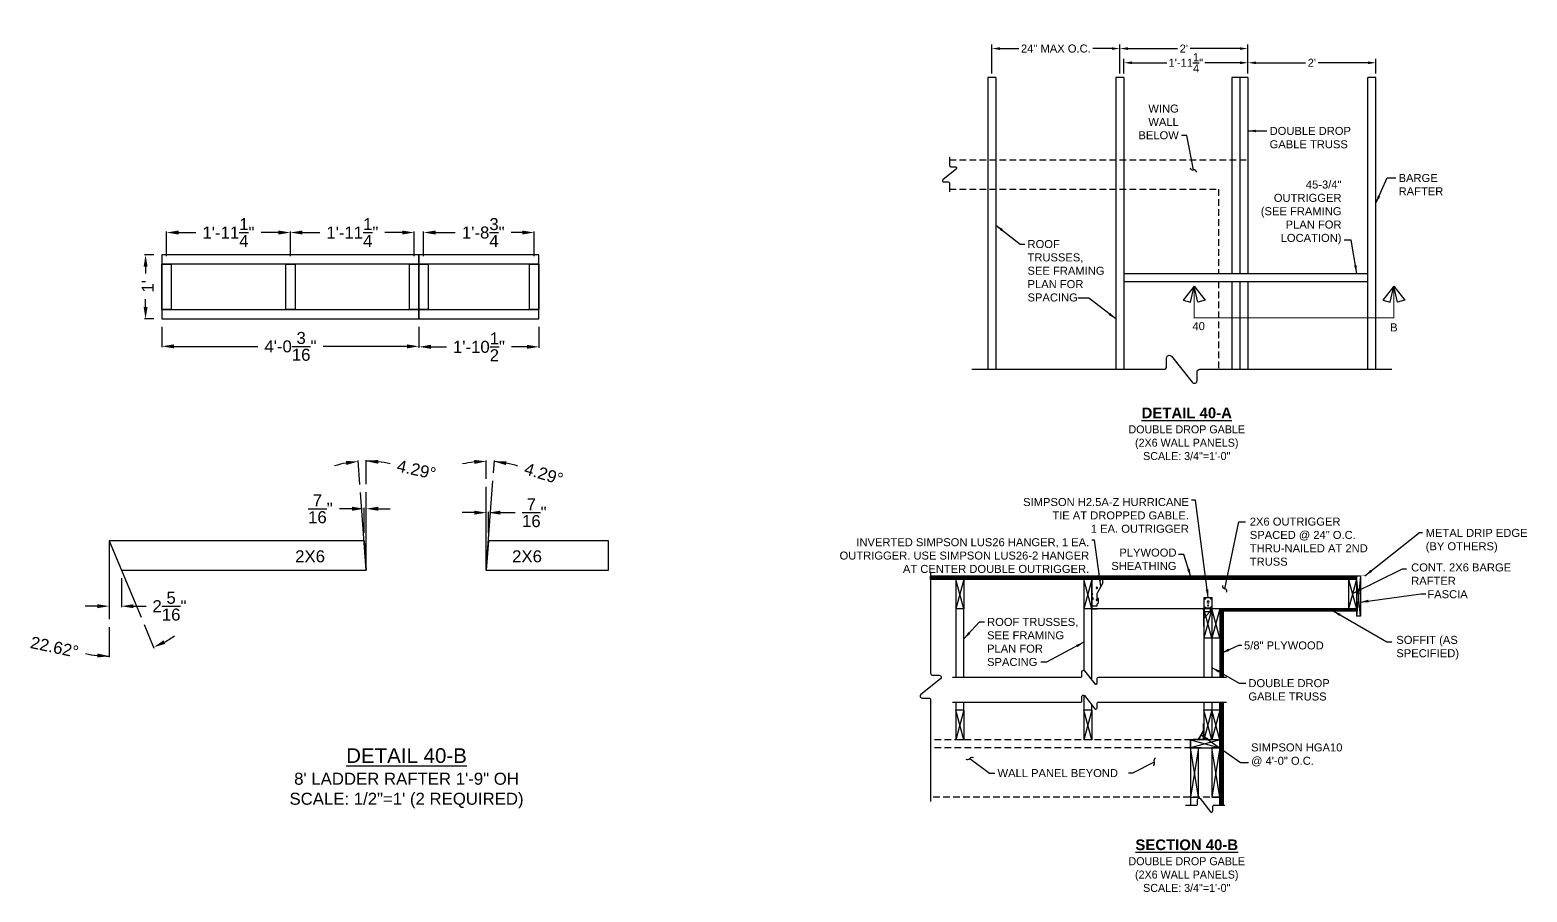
# Model space of a CAD drawing. Header units: inches. Extents: x -1316 to 22433, y -200 to 8737.
# Drawn here: x -509.5 to -228.8, y 1000.7 to 1162.2 of the extents above; entities that cross this region are included whole.
import ezdxf

# ---------------------------------------------------------------- set-up
doc = ezdxf.new("R2010")
doc.units = ezdxf.units.IN
doc.header["$LTSCALE"] = 10
doc.header["$MEASUREMENT"] = 0
doc.header["$PDMODE"] = 34
doc.header["$PDSIZE"] = 18
doc.linetypes.add('HIDDEN', pattern=[0.375, 0.25, -0.125])
doc.layers.get('0').update_dxf_attribs({"linetype": 'CONTINUOUS'})
doc.layers.get('DefPoints').update_dxf_attribs({"linetype": 'CONTINUOUS'})
doc.layers.add('A-DIMS', color=4, linetype='CONTINUOUS')
doc.layers.add('A-TXT', color=222, linetype='CONTINUOUS')
doc.layers.add('VIEWPORT', color=14, linetype='CONTINUOUS', plot=False)
doc.styles.add('style1', font='arial.ttf')
doc.styles.add('style2', font='arialbd.ttf')
doc.dimstyles.new('1-2', dxfattribs={"dimtxt": 2.25, "dimasz": 2.25, "dimexe": 0.18, "dimexo": 1.5, "dimgap": 1.5, "dimtad": 0, "dimdec": 4, "dimrnd": 0.0625, "dimzin": 0, "dimdsep": 46, "dimlunit": 4, "dimtxsty": 'style1', "dimcen": 0.09, "dimazin": 0, "dimtfac": 1, "dimtdec": 4, "dimtofl": 0, "dimtmove": 0, "dimatfit": 0, "dimfxl": 1, "dimtolj": 1, "dimtzin": 0, "dimarcsym": 0})
doc.dimstyles.new('3-4', dxfattribs={"dimtxt": 1.5, "dimasz": 1.5, "dimexe": 0.75, "dimexo": 0.75, "dimgap": 0.5, "dimtad": 0, "dimdec": 4, "dimrnd": 0.0625, "dimzin": 0, "dimdsep": 46, "dimlunit": 4, "dimtxsty": 'style1', "dimcen": 0.09, "dimazin": 0, "dimtfac": 1, "dimtdec": 4, "dimtofl": 0, "dimtmove": 0, "dimatfit": 0, "dimfxl": 1, "dimtolj": 1, "dimtzin": 0, "dimarcsym": 0})
pattern_1 = [(0, (0, -5.65522), (0, 0.25), []), (45, (0, -5.6552), (-0.5, 0.5), [0.3535534, -0.7071077])]
pattern_2 = [(90, (0, -5.65522), (-0.25, 2e-17), []), (135, (0, -5.6552), (-0.5, -0.5), [0.3535534, -0.7071077])]

# ---------------------------------------------------------------- blocks, each defined once
blk = doc.blocks.new('*D253')
at = {"layer": 'A-DIMS', "color": 0, "lineweight": -2, "transparency": 16777216}
for p, q in [((-40.78, 104.85), (-40.78, 101.02)), ((7.41, 104.85), (7.41, 101.02)), ((-38.53, 101.2), (-22.8, 101.2)), ((5.16, 101.2), (-10.57, 101.2))]:
    blk.add_line(p, q, dxfattribs=at)
at = {"layer": 'A-DIMS', "color": 0, "transparency": 16777216}
for points in [[(-38.53, 101.57), (-38.53, 100.82), (-40.78, 101.2)], [(5.16, 101.57), (5.16, 100.82), (7.41, 101.2)]]:
    blk.add_solid(points, dxfattribs=at)
at = {"layer": 'DefPoints', "color": 0, "transparency": 16777216}
for p in [(-40.78, 106.35), (7.41, 106.35), (7.41, 101.2)]:
    blk.add_point(p, dxfattribs=at)
at = {"layer": 'A-DIMS', "color": 0, "transparency": 16777216, "insert": (-16.69, 101.2), "char_height": 2.25, "attachment_point": 5, "style": 'style1'}
blk.add_mtext('\\A1;4\'-0{\\H1.000000x;\\S3/16;}"', dxfattribs=at)
blk = doc.blocks.new('*D254')
at = {"layer": 'A-DIMS', "color": 0, "lineweight": -2, "transparency": 16777216}
for p, q in [((7.41, 104.85), (7.41, 100.93)), ((29.91, 104.85), (29.91, 100.93)), ((9.66, 101.11), (12.58, 101.11)), ((27.66, 101.11), (24.74, 101.11))]:
    blk.add_line(p, q, dxfattribs=at)
at = {"layer": 'A-DIMS', "color": 0, "transparency": 16777216}
for points in [[(9.66, 101.49), (9.66, 100.74), (7.41, 101.11)], [(27.66, 101.49), (27.66, 100.74), (29.91, 101.11)]]:
    blk.add_solid(points, dxfattribs=at)
at = {"layer": 'DefPoints', "color": 0, "transparency": 16777216}
for p in [(7.41, 106.35), (29.91, 106.35), (29.91, 101.11)]:
    blk.add_point(p, dxfattribs=at)
at = {"layer": 'A-DIMS', "color": 0, "transparency": 16777216, "insert": (18.66, 101.11), "char_height": 2.25, "attachment_point": 5, "style": 'style1'}
blk.add_mtext('\\A1;1\'-10{\\H1.000000x;\\S1/2;}"', dxfattribs=at)
blk = doc.blocks.new('*D255')
at = {"layer": 'A-DIMS', "color": 0, "lineweight": -2, "transparency": 16777216}
for p, q in [((-5.13, 70.77), (-7.5, 70.77)), ((-2.88, 66.28), (-2.88, 70.95)), ((-2.47, 60.78), (-2.47, 70.95)), ((-0.22, 70.77), (2.03, 70.77))]:
    blk.add_line(p, q, dxfattribs=at)
at = {"layer": 'A-DIMS', "color": 0, "transparency": 16777216}
for points in [[(-5.13, 71.15), (-5.13, 70.4), (-2.88, 70.77)], [(-0.22, 71.15), (-0.22, 70.4), (-2.47, 70.77)]]:
    blk.add_solid(points, dxfattribs=at)
at = {"layer": 'DefPoints', "color": 0, "transparency": 16777216}
for p in [(-2.88, 70.77), (-2.88, 64.78), (-2.47, 59.28)]:
    blk.add_point(p, dxfattribs=at)
at = {"layer": 'A-DIMS', "color": 0, "transparency": 16777216, "insert": (-11.07, 70.77), "char_height": 2.25, "attachment_point": 5, "style": 'style1'}
blk.add_mtext('\\A1;{\\H1.000000x;\\S7/16;}"', dxfattribs=at)
blk = doc.blocks.new('*D256')
at = {"layer": 'A-DIMS', "color": 0, "lineweight": -2, "transparency": 16777216}
for p, q in [((20.03, 60.78), (20.03, 70.22)), ((20.44, 66.28), (20.44, 70.22)), ((17.78, 70.04), (15.53, 70.04)), ((22.69, 70.04), (25.47, 70.04))]:
    blk.add_line(p, q, dxfattribs=at)
at = {"layer": 'A-DIMS', "color": 0, "transparency": 16777216}
for points in [[(17.78, 70.42), (17.78, 69.67), (20.03, 70.04)], [(22.69, 70.42), (22.69, 69.67), (20.44, 70.04)]]:
    blk.add_solid(points, dxfattribs=at)
at = {"layer": 'DefPoints', "color": 0, "transparency": 16777216}
for p in [(20.44, 70.04), (20.44, 64.78), (20.03, 59.28)]:
    blk.add_point(p, dxfattribs=at)
at = {"layer": 'A-DIMS', "color": 0, "transparency": 16777216, "insert": (29.04, 70.04), "char_height": 2.25, "attachment_point": 5, "style": 'style1'}
blk.add_mtext('\\A1;{\\H1.000000x;\\S7/16;}"', dxfattribs=at)
blk = doc.blocks.new('*D257')
at = {"layer": 'A-DIMS', "color": 0, "lineweight": -2, "transparency": 16777216}
for p, q in [((20.03, 76.35), (20.03, 79.84)), ((21.4, 77.51), (21.57, 79.79))]:
    blk.add_line(p, q, dxfattribs=at)
for start, end in [(96.3283, 102.6566), (73.0322, 85.7082), (73.0516, 79.3799)]:
    blk.add_arc((20.03, 59.28), 20.38, start, end, dxfattribs=at)
at = {"layer": 'A-DIMS', "color": 0, "transparency": 16777216}
for points in [[(17.76, 79.92), (17.8, 79.17), (20.03, 79.66)], [(23.74, 78.94), (23.83, 79.69), (21.55, 79.61)]]:
    blk.add_solid(points, dxfattribs=at)
at = {"layer": 'DefPoints', "color": 0, "transparency": 16777216}
for p in [(20.54, 79.66), (21.28, 76.02), (20.03, 74.85), (20.03, 59.28), (20.03, 59.28)]:
    blk.add_point(p, dxfattribs=at)
at = {"layer": 'A-DIMS', "color": 0, "transparency": 16777216, "insert": (30.82, 77.3), "char_height": 2.25, "attachment_point": 5, "rotation": 343.0322, "style": 'style1'}
blk.add_mtext('\\A1;4.29°', dxfattribs=at)
blk = doc.blocks.new('*D258')
at = {"layer": 'A-DIMS', "color": 0, "lineweight": -2, "transparency": 16777216}
for p, q in [((-3.67, 75.33), (-4.01, 79.82)), ((-2.47, 75.39), (-2.47, 79.87))]:
    blk.add_line(p, q, dxfattribs=at)
for start, end in [(100.6111, 106.9304), (77.3421, 90), (77.3615, 83.6807)]:
    blk.add_arc((-2.47, 59.28), 20.41, start, end, dxfattribs=at)
at = {"layer": 'A-DIMS', "color": 0, "transparency": 16777216}
for points in [[(-6.27, 79.72), (-6.18, 78.97), (-3.99, 79.64)], [(-0.24, 79.2), (-0.2, 79.94), (-2.47, 79.69)]]:
    blk.add_solid(points, dxfattribs=at)
at = {"layer": 'DefPoints', "color": 0, "transparency": 16777216}
for p in [(-3.49, 79.67), (-3.56, 73.83), (-2.47, 73.89), (-2.47, 59.28), (-2.47, 59.28)]:
    blk.add_point(p, dxfattribs=at)
at = {"layer": 'A-DIMS', "color": 0, "transparency": 16777216, "insert": (6.95, 78.09), "char_height": 2.25, "attachment_point": 5, "rotation": 347.3421, "style": 'style1'}
blk.add_mtext('\\A1;4.29°', dxfattribs=at)
blk = doc.blocks.new('*D259')
at = {"layer": 'A-DIMS', "color": 0, "lineweight": -2, "transparency": 16777216}
for p, q in [((-50.65, 63.28), (-50.65, 52.34)), ((-48.36, 57.78), (-48.36, 52.34)), ((-52.9, 52.52), (-55.15, 52.52)), ((-46.11, 52.52), (-43.76, 52.52))]:
    blk.add_line(p, q, dxfattribs=at)
at = {"layer": 'A-DIMS', "color": 0, "transparency": 16777216}
for points in [[(-52.9, 52.89), (-52.9, 52.14), (-50.65, 52.52)], [(-46.11, 52.89), (-46.11, 52.14), (-48.36, 52.52)]]:
    blk.add_solid(points, dxfattribs=at)
at = {"layer": 'DefPoints', "color": 0, "transparency": 16777216}
for p in [(-50.65, 64.78), (-48.36, 59.28), (-48.36, 52.52)]:
    blk.add_point(p, dxfattribs=at)
at = {"layer": 'A-DIMS', "color": 0, "transparency": 16777216, "insert": (-39.37, 52.52), "char_height": 2.25, "attachment_point": 5, "style": 'style1'}
blk.add_mtext('\\A1;2{\\H1.000000x;\\S5/16;}"', dxfattribs=at)
blk = doc.blocks.new('*D260')
at = {"layer": 'A-DIMS', "color": 0, "lineweight": -2, "transparency": 16777216}
for p, q in [((-50.65, 48.56), (-50.65, 42.98)), ((-44.12, 49.1), (-42.27, 44.66))]:
    blk.add_line(p, q, dxfattribs=at)
for start, end in [(298.5842, 304.5486), (258.055, 270), (258.0713, 264.0356)]:
    blk.add_arc((-50.65, 64.78), 21.62, start, end, dxfattribs=at)
at = {"layer": 'A-DIMS', "color": 0, "transparency": 16777216}
for points in [[(-40.15, 45.46), (-40.47, 46.13), (-42.34, 44.82)], [(-52.88, 43.65), (-52.92, 42.9), (-50.65, 43.16)]]:
    blk.add_solid(points, dxfattribs=at)
at = {"layer": 'DefPoints', "color": 0, "transparency": 16777216}
for p in [(-50.65, 64.78), (-50.65, 64.78), (-50.65, 50.06), (-44.7, 50.48), (-45.03, 43.9)]:
    blk.add_point(p, dxfattribs=at)
at = {"layer": 'A-DIMS', "color": 0, "transparency": 16777216, "insert": (-60.91, 44.85), "char_height": 2.25, "attachment_point": 5, "rotation": 348.055, "style": 'style1'}
blk.add_mtext('\\A1;22.62°', dxfattribs=at)
blk = doc.blocks.new('*D261')
at = {"layer": 'A-DIMS', "color": 0, "lineweight": -2, "transparency": 16777216}
for p, q in [((-39.91, 118.1), (-39.91, 122.71)), ((-37.66, 122.53), (-34.41, 122.53)), ((-18.94, 122.53), (-22.18, 122.53)), ((-16.69, 118.1), (-16.69, 122.71))]:
    blk.add_line(p, q, dxfattribs=at)
at = {"layer": 'A-DIMS', "color": 0, "transparency": 16777216}
for points in [[(-37.66, 122.9), (-37.66, 122.15), (-39.91, 122.53)], [(-18.94, 122.9), (-18.94, 122.15), (-16.69, 122.53)]]:
    blk.add_solid(points, dxfattribs=at)
at = {"layer": 'DefPoints', "color": 0, "transparency": 16777216}
for p in [(-16.69, 122.53), (-39.91, 116.6), (-16.69, 116.6)]:
    blk.add_point(p, dxfattribs=at)
at = {"layer": 'A-DIMS', "color": 0, "transparency": 16777216, "insert": (-28.3, 122.53), "char_height": 2.25, "attachment_point": 5, "style": 'style1'}
blk.add_mtext('\\A1;1\'-11{\\H1.000000x;\\S1/4;}"', dxfattribs=at)
blk = doc.blocks.new('*D262')
at = {"layer": 'A-DIMS', "color": 0, "lineweight": -2, "transparency": 16777216}
for p, q in [((-16.69, 118.1), (-16.69, 122.71)), ((-14.44, 122.53), (-11.19, 122.53)), ((4.28, 122.53), (1.03, 122.53)), ((6.53, 118.1), (6.53, 122.71))]:
    blk.add_line(p, q, dxfattribs=at)
at = {"layer": 'A-DIMS', "color": 0, "transparency": 16777216}
for points in [[(-14.44, 122.9), (-14.44, 122.15), (-16.69, 122.53)], [(4.28, 122.9), (4.28, 122.15), (6.53, 122.53)]]:
    blk.add_solid(points, dxfattribs=at)
at = {"layer": 'DefPoints', "color": 0, "transparency": 16777216}
for p in [(6.53, 122.53), (-16.69, 116.6), (6.53, 116.6)]:
    blk.add_point(p, dxfattribs=at)
at = {"layer": 'A-DIMS', "color": 0, "transparency": 16777216, "insert": (-5.08, 122.53), "char_height": 2.25, "attachment_point": 5, "style": 'style1'}
blk.add_mtext('\\A1;1\'-11{\\H1.000000x;\\S1/4;}"', dxfattribs=at)
blk = doc.blocks.new('*D263')
at = {"layer": 'A-DIMS', "color": 0, "lineweight": -2, "transparency": 16777216}
for p, q in [((8.28, 118.1), (8.28, 122.71)), ((10.53, 122.53), (14.23, 122.53)), ((26.78, 122.53), (24.71, 122.53)), ((29.03, 118.1), (29.03, 122.71))]:
    blk.add_line(p, q, dxfattribs=at)
at = {"layer": 'A-DIMS', "color": 0, "transparency": 16777216}
for points in [[(10.53, 122.9), (10.53, 122.15), (8.28, 122.53)], [(26.78, 122.9), (26.78, 122.15), (29.03, 122.53)]]:
    blk.add_solid(points, dxfattribs=at)
at = {"layer": 'DefPoints', "color": 0, "transparency": 16777216}
for p in [(29.03, 122.53), (8.28, 116.6), (29.03, 116.6)]:
    blk.add_point(p, dxfattribs=at)
at = {"layer": 'A-DIMS', "color": 0, "transparency": 16777216, "insert": (19.47, 122.53), "char_height": 2.25, "attachment_point": 5, "style": 'style1'}
blk.add_mtext('\\A1;1\'-8{\\H1.000000x;\\S3/4;}"', dxfattribs=at)
blk = doc.blocks.new('*D264')
at = {"layer": 'A-DIMS', "color": 0, "lineweight": -2, "transparency": 16777216}
for p, q in [((-42.28, 118.35), (-44.03, 118.35)), ((-43.85, 116.1), (-43.85, 114.87)), ((-43.85, 108.6), (-43.85, 110.01)), ((-42.28, 106.35), (-44.03, 106.35))]:
    blk.add_line(p, q, dxfattribs=at)
at = {"layer": 'A-DIMS', "color": 0, "transparency": 16777216}
for points in [[(-44.22, 116.1), (-43.47, 116.1), (-43.85, 118.35)], [(-44.22, 108.6), (-43.47, 108.6), (-43.85, 106.35)]]:
    blk.add_solid(points, dxfattribs=at)
at = {"layer": 'DefPoints', "color": 0, "transparency": 16777216}
for p in [(-43.85, 118.35), (-40.78, 118.35), (-40.78, 106.35)]:
    blk.add_point(p, dxfattribs=at)
at = {"layer": 'A-DIMS', "color": 0, "transparency": 16777216, "insert": (-43.43, 112.44), "char_height": 2.25, "attachment_point": 5, "rotation": 90, "style": 'style1'}
blk.add_mtext("\\A1;1'", dxfattribs=at)
blk = doc.blocks.new('*D103')
at = {"layer": 'A-DIMS', "color": 0, "lineweight": -2, "transparency": 16777216}
for p, q in [((-93.35, 25.99), (-93.35, 31.4)), ((-69.35, 25.99), (-69.35, 31.4)), ((-91.85, 30.65), (-88.28, 30.65)), ((-70.85, 30.65), (-74.43, 30.65))]:
    blk.add_line(p, q, dxfattribs=at)
at = {"layer": 'A-DIMS', "color": 0, "transparency": 16777216}
for points in [[(-91.85, 30.9), (-91.85, 30.4), (-93.35, 30.65)], [(-70.85, 30.9), (-70.85, 30.4), (-69.35, 30.65)]]:
    blk.add_solid(points, dxfattribs=at)
at = {"layer": 'DefPoints', "color": 0, "transparency": 16777216}
for p in [(-93.35, 30.65), (-93.35, 25.24), (-69.35, 25.24)]:
    blk.add_point(p, dxfattribs=at)
at = {"layer": 'A-DIMS', "color": 0, "transparency": 16777216, "insert": (-81.35, 30.65), "char_height": 1.5, "attachment_point": 5, "style": 'style1'}
blk.add_mtext('\\A1;24" MAX O.C.', dxfattribs=at)
blk = doc.blocks.new('*D104')
at = {"layer": 'A-DIMS', "color": 0, "lineweight": -2, "transparency": 16777216}
for p, q in [((-69.35, 25.99), (-69.35, 31.4)), ((-45.35, 25.99), (-45.35, 31.4)), ((-67.85, 30.65), (-58.56, 30.65)), ((-46.85, 30.65), (-56.15, 30.65))]:
    blk.add_line(p, q, dxfattribs=at)
at = {"layer": 'A-DIMS', "color": 0, "transparency": 16777216}
for points in [[(-67.85, 30.9), (-67.85, 30.4), (-69.35, 30.65)], [(-46.85, 30.9), (-46.85, 30.4), (-45.35, 30.65)]]:
    blk.add_solid(points, dxfattribs=at)
at = {"layer": 'DefPoints', "color": 0, "transparency": 16777216}
for p in [(-45.35, 30.65), (-69.35, 25.24), (-45.35, 25.24)]:
    blk.add_point(p, dxfattribs=at)
at = {"layer": 'A-DIMS', "color": 0, "transparency": 16777216, "insert": (-57.35, 30.65), "char_height": 1.5, "attachment_point": 5, "style": 'style1'}
blk.add_mtext("\\A1;2'", dxfattribs=at)
blk = doc.blocks.new('*D105')
at = {"layer": 'A-DIMS', "color": 0, "lineweight": -2, "transparency": 16777216}
for p, q in [((-68.6, 25.99), (-68.6, 28.74)), ((-45.35, 25.99), (-45.35, 28.74)), ((-67.1, 27.99), (-60.55, 27.99)), ((-46.85, 27.99), (-53.4, 27.99))]:
    blk.add_line(p, q, dxfattribs=at)
at = {"layer": 'A-DIMS', "color": 0, "transparency": 16777216}
for points in [[(-67.1, 28.24), (-67.1, 27.74), (-68.6, 27.99)], [(-46.85, 28.24), (-46.85, 27.74), (-45.35, 27.99)]]:
    blk.add_solid(points, dxfattribs=at)
at = {"layer": 'DefPoints', "color": 0, "transparency": 16777216}
for p in [(-45.35, 27.99), (-68.6, 25.24), (-45.35, 25.24)]:
    blk.add_point(p, dxfattribs=at)
at = {"layer": 'A-DIMS', "color": 0, "transparency": 16777216, "insert": (-56.98, 27.99), "char_height": 1.5, "attachment_point": 5, "style": 'style1'}
blk.add_mtext('\\A1;1\'-11{\\H1.000000x;\\S1/4;}"', dxfattribs=at)
blk = doc.blocks.new('*D106')
at = {"layer": 'A-DIMS', "color": 0, "lineweight": -2, "transparency": 16777216}
for p, q in [((-45.35, 25.99), (-45.35, 28.74)), ((-21.35, 25.99), (-21.35, 28.74)), ((-43.85, 27.99), (-34.56, 27.99)), ((-22.85, 27.99), (-32.15, 27.99))]:
    blk.add_line(p, q, dxfattribs=at)
at = {"layer": 'A-DIMS', "color": 0, "transparency": 16777216}
for points in [[(-43.85, 28.24), (-43.85, 27.74), (-45.35, 27.99)], [(-22.85, 28.24), (-22.85, 27.74), (-21.35, 27.99)]]:
    blk.add_solid(points, dxfattribs=at)
at = {"layer": 'DefPoints', "color": 0, "transparency": 16777216}
for p in [(-21.35, 27.99), (-45.35, 25.24), (-21.35, 25.24)]:
    blk.add_point(p, dxfattribs=at)
at = {"layer": 'A-DIMS', "color": 0, "transparency": 16777216, "insert": (-33.35, 27.99), "char_height": 1.5, "attachment_point": 5, "style": 'style1'}
blk.add_mtext("\\A1;2'", dxfattribs=at)
blk = doc.blocks.new('lus26-2-r')
for p, q in [((-1.19, 4.35), (-1.19, 3.71)), ((-0.94, 3.74), (-0.94, 4)), ((-0.88, 5.03), (0.12, 5.03)), ((-0.88, 4.72), (-0.88, 5.03)), ((-0.88, 4.72), (-0.88, 5.03)), ((-0.88, 2.72), (-0.88, 3.34)), ((0.06, 3.84), (-0.25, 3.59)), ((-0.25, 3.59), (0.06, 3.41)), ((-0.16, 3.6), (0.06, 3.78)), ((0.06, 3.47), (-0.16, 3.6)), ((0.06, 0.12), (0.06, 5.03)), ((0.06, 3.41), (0.06, 3.47)), ((0.12, 0.19), (0.12, 5.03)), ((-2, 0.66), (-0.9, 2.62)), ((-2, 0.66), (-2, 0)), ((-2, 0), (0, 0)), ((-0.94, 1.5), (-0.94, 1.76)), ((0, 0.06), (0.12, 0.19)), ((0, 0), (0, 0.06))]:
    blk.add_line(p, q)
at = {"linetype": 'HIDDEN'}
blk.add_line((-2, 0.06), (0, 0.06), dxfattribs=at)
for centre, radius, start, end in [((-1, 4.35), 0.188, 90, 180), ((-1, 3.71), 0.188, 180, 250.3666), ((-1.06, 3.34), 0.188, 0, 90), ((-1.06, 4.72), 0.188, 289.6334, 0), ((-0.94, 3.73), 0.275, 73.969, 90), ((-0.94, 3.93), 0.0449, 57.3921, 90), ((-0.94, 3.92), 0.0308, 56.4892, 90), ((-0.94, 3.82), 0.0308, 270, 303.5108), ((-0.94, 3.81), 0.0449, 270, 302.6079), ((-0.94, 4.01), 0.275, 270, 286.031), ((-0.95, 3.89), 0.057, 32.0281, 56.4892), ((-0.95, 3.85), 0.057, 303.5108, 327.9719), ((-0.96, 3.9), 0.0789, 32.9227, 57.3921), ((-0.96, 3.84), 0.0789, 302.6079, 327.0773), ((-0.98, 3.88), 0.0842, 14.5265, 32.0281), ((-0.98, 3.86), 0.0842, 327.9719, 345.4735), ((-0.98, 3.88), 0.113, 15.0134, 32.9227), ((-1.01, 3.87), 0.122, 360, 14.5265), ((-1.01, 3.87), 0.122, 345.4735, 0), ((-0.98, 3.86), 0.113, 327.0773, 344.9866), ((-1.03, 3.87), 0.161, 360, 15.0134), ((-1.03, 3.87), 0.161, 344.9866, 0), ((-0.92, 3.8), 0.202, 55.2517, 73.969), ((-0.92, 3.94), 0.202, 286.031, 304.7483), ((-0.89, 3.84), 0.148, 30.8425, 55.2517), ((-0.89, 3.9), 0.148, 304.7483, 329.1575), ((-0.84, 3.87), 0.0938, 0, 30.8425), ((-0.84, 3.87), 0.0938, 329.1575, 360), ((0.06, 2.78), 0.156, 90, 270), ((-0.94, 1.49), 0.275, 73.969, 90), ((-0.94, 1.69), 0.0449, 57.3921, 90), ((-0.94, 1.67), 0.0308, 56.4892, 90), ((-0.94, 1.58), 0.0308, 270, 303.5108), ((-0.94, 1.57), 0.0449, 270, 302.6079), ((-0.94, 1.77), 0.275, 270, 286.031), ((-0.95, 1.65), 0.057, 32.0281, 56.4892), ((-0.95, 1.6), 0.057, 303.5108, 327.9719), ((-0.96, 1.66), 0.0789, 32.9227, 57.3921), ((-0.96, 1.6), 0.0789, 302.6079, 327.0773), ((-1.06, 2.72), 0.188, 329.7973, 0), ((-0.98, 1.64), 0.0842, 14.5265, 32.0281), ((-0.98, 1.62), 0.0842, 327.9719, 345.4735), ((-0.98, 1.64), 0.113, 15.0134, 32.9227), ((-1.01, 1.63), 0.122, 360, 14.5265), ((-1.01, 1.63), 0.122, 345.4735, 0), ((-0.98, 1.62), 0.113, 327.0773, 344.9866), ((-1.03, 1.63), 0.161, 360, 15.0134), ((-1.03, 1.63), 0.161, 344.9866, 0), ((-0.92, 1.56), 0.202, 55.2517, 73.969), ((-0.92, 1.7), 0.202, 286.031, 304.7483), ((-0.89, 1.6), 0.148, 30.8425, 55.2517), ((-0.89, 1.66), 0.148, 304.7483, 329.1575), ((-0.84, 1.63), 0.0938, 0, 30.8425), ((-0.84, 1.63), 0.0938, 329.1575, 360)]:
    blk.add_arc(centre, radius, start, end)
blk = doc.blocks.new('h2-5-f')
for p, q in [((-1.6, 3.17), (-1.6, 5.44)), ((-0.04, 5.44), (-1.6, 5.44)), ((-1.6, 3.17), (-0.03, 1.56)), ((-1.26, 2.92), (-1.26, 3.25)), ((-1.1, 3.4), (-0.22, 3.4)), ((-0.07, 3.24), (-0.07, 2.93)), ((-0.04, 5.44), (-0.04, 3.25)), ((-0.04, 3.28), (0, 3.24)), ((-0.03, 1.56), (-0.03, 3.21)), ((0.03, 3.18), (0.03, 0)), ((-0.21, 2.77), (-1.1, 2.77)), ((-0.03, 0), (-0.03, 1.56)), ((0.03, 0), (-0.03, 0))]:
    blk.add_line(p, q)
for centre, radius in [((-1.32, 5.19), 0.078), ((-1.32, 3.57), 0.078), ((-0.82, 4.57), 0.188), ((-0.82, 3.94), 0.078), ((-0.31, 5.19), 0.078), ((-0.31, 3.57), 0.078)]:
    blk.add_circle(centre, radius)
for centre, radius, start, end in [((-1.11, 3.25), 0.156, 89.6458, 179.6458), ((-1.1, 2.92), 0.156, 179.6458, 269.6458), ((-0.22, 3.25), 0.156, 359.6458, 89.6458), ((-0.22, 2.93), 0.156, 270.3542, 0.3542), ((-0.01, 3.25), 0.0312, 180, 213.2071), ((-0.06, 3.21), 0.0312, 0, 33.2071), ((-0.07, 3.18), 0.092, 0, 45.2339)]:
    blk.add_arc(centre, radius, start, end)
blk = doc.blocks.new('*U86')
blk.add_lwpolyline([(-14.7, 0), (-6.7, 0, 0.414214), (-5.7, 1), (-5.7, 4.2, -0.707458), (-3.9, 4.9), (3.9, -4.9, 0.707458), (5.7, -4.2), (5.7, -1, -0.414214), (6.7, 0), (14.7, 0)], format="xyb")
blk = doc.blocks.new('HGA10-r')
for p, q in [((6.62, 0.13), (6.62, 3)), ((6.66, 3), (6.62, 3)), ((6.66, 0.09), (6.66, 3)), ((6.53, 0.05), (4.66, 0.05)), ((4.66, 0.05), (4.66, 0)), ((6.58, 0), (4.66, 0)), ((4.91, 0.05), (4.91, 0)), ((5.66, 0.08), (6.61, 1.72)), ((6.66, 2.75), (6.62, 2.75))]:
    blk.add_line(p, q)
at = {"linetype": 'HIDDEN'}
blk.add_line((5.69, 0.04), (6.65, 1.71), dxfattribs=at)
for centre, start, end in [((5.59, 0.13), 285, 330), ((5.62, 0.08), 285, 330), ((6.53, 0.13), 270, 0), ((6.58, 0.09), 270, 0), ((6.53, 1.76), 328.155, 360), ((6.58, 1.75), 328.155, 360)]:
    blk.add_arc(centre, 0.085, start, end)
blk = doc.blocks.new('*U83')
for p, q in [((-81.43, 15.94), (-86.92, 8.87)), ((-83.25, 7.93), (-81.43, 15.94)), ((-81.43, 15.94), (-75.93, 8.87)), ((-79.6, 7.93), (-81.43, 15.94)), ((18.43, 15.88), (12.93, 8.81)), ((16.61, 7.86), (18.43, 15.88)), ((18.43, 15.88), (23.92, 8.81)), ((20.25, 7.86), (18.43, 15.88)), ((-86.92, 8.87), (-83.25, 7.93)), ((-75.93, 8.87), (-79.6, 7.93)), ((12.93, 8.81), (16.61, 7.86)), ((23.92, 8.81), (20.25, 7.86))]:
    blk.add_line(p, q)
at = {"const_width": 0.5}
for points in [[(-81.43, 14.79), (-81.43, 0), (18.43, 0)], [(18.43, 14.54), (18.43, 0), (-81.43, 0)]]:
    blk.add_lwpolyline(points, dxfattribs=at)
at = {"insert": (-82.3, -2.1), "char_height": 4, "width": 6.7357, "attachment_point": 1, "style": 'style1'}
blk.add_mtext('40', dxfattribs=at)
at = {"style": 'style1'}
blk.add_attdef('#', (16.54, -6.71), '', height=4, dxfattribs=at)
blk = doc.blocks.new('*U84')
blk.add_lwpolyline([(-78.71, 0), (-6.71, 0, 0.414214), (-5.71, 1), (-5.71, 4.24, -0.707458), (-3.93, 4.87), (3.93, -4.87, 0.707458), (5.71, -4.24), (5.71, -1, -0.414214), (6.71, 0), (78.71, 0)], format="xyb")
blk = doc.blocks.new('STAIRBREAK')
blk.add_lwpolyline([(-13, 0), (-6.7, 0, 0.414214), (-5.7, 1), (-5.7, 4.2, -0.707458), (-3.9, 4.9), (3.9, -4.9, 0.707458), (5.7, -4.2), (5.7, -1, -0.414214), (6.7, 0), (13, 0)], format="xyb")
blk = doc.blocks.new('*U81')
blk.add_lwpolyline([(-102.7, 0), (-6.7, 0, 0.414214), (-5.7, 1), (-5.7, 4.2, -0.707458), (-3.9, 4.9), (3.9, -4.9, 0.707458), (5.7, -4.2), (5.7, -1, -0.414214), (6.7, 0), (102.7, 0)], format="xyb")
blk = doc.blocks.new('*U85')
blk.add_lwpolyline([(-57.37, 0), (-6.71, 0, 0.414214), (-5.71, 1), (-5.71, 4.24, -0.707458), (-3.93, 4.87), (3.93, -4.87, 0.707458), (5.71, -4.24), (5.71, -1, -0.414214), (6.71, 0), (57.37, 0)], format="xyb")
blk = doc.blocks.new('*U76')
for p, q in [((7.4064, 116.59551), (-40.7811, 116.59551)), ((29.9064, 116.59551), (7.4064, 116.59551)), ((-40.7811, 108.09551), (7.4064, 108.09551)), ((7.4064, 108.09551), (29.9064, 108.09551)), ((20.44072, 64.78331), (20.02796, 59.28331)), ((42.94072, 64.78331), (20.44072, 64.78331)), ((42.94072, 59.28331), (42.94072, 64.78331)), ((20.02796, 59.28331), (42.94072, 59.28331))]:
    blk.add_line(p, q)
for points in [[(-40.7811, 118.34551), (-40.7811, 106.34551), (7.4064, 106.34551), (7.4064, 118.34551)], [(7.4064, 106.34551), (29.9064, 106.34551), (29.9064, 118.34551), (7.4064, 118.34551)], [(-39.0311, 116.59551), (-39.0311, 108.09551), (-40.7811, 108.09551), (-40.7811, 116.59551)], [(-15.81235, 116.59551), (-15.81235, 108.09551), (-17.56235, 108.09551), (-17.56235, 116.59551)], [(7.4064, 116.59551), (7.4064, 108.09551), (5.6564, 108.09551), (5.6564, 116.59551)], [(9.1564, 116.59551), (9.1564, 108.09551), (7.4064, 108.09551), (7.4064, 116.59551)], [(29.9064, 116.59551), (29.9064, 108.09551), (28.1564, 108.09551), (28.1564, 116.59551)]]:
    blk.add_lwpolyline(points, close=True)
for points in [[(-50.65483, 64.78331), (-48.36316, 59.28331), (-2.46733, 59.28331), (-2.88009, 64.78331), (-50.65483, 64.78331)], [(-2.88009, 64.78331), (-2.88009, 64.78331), (-2.46733, 59.28331), (-2.46733, 59.28331), (-2.88009, 64.78331)]]:
    blk.add_lwpolyline(points)
at = {"layer": 'A-DIMS'}
for p, q in [((20.02796, 59.28331), (21.28379, 76.01737)), ((-2.46733, 59.28331), (-3.5593, 73.83386)), ((-2.46733, 59.28331), (-2.46733, 73.89498)), ((20.02796, 59.28331), (20.02796, 74.85038)), ((-50.65483, 64.78331), (-50.65483, 50.06486)), ((-50.65483, 64.78331), (-44.69711, 50.48478))]:
    blk.add_line(p, q, dxfattribs=at)
at = {"layer": 'A-TXT', "char_height": 2.25, "attachment_point": 1, "style": 'style1'}
for insert in [(-15.79801, 62.98369), (24.87905, 62.98369)]:
    blk.add_mtext('2X6', dxfattribs=dict(at, insert=insert))
at = {"layer": 'A-TXT', "insert": (5.08212, 25.90144), "char_height": 4, "width": 88.473472, "attachment_point": 2, "style": 'style1'}
blk.add_mtext('{\\H0.6875x;\\LDETAIL 40-B\\H1.091x;  \\P\\H0.75x;\\l8\' LADDER RAFTER 1\'-9" OH\\P\\H0.9998x;SCALE: 1/2"=1\' (2 REQUIRED)}', dxfattribs=at)
at = {"layer": 'A-DIMS'}
for base, p1, p2, picture, middle in [((-16.6873544993, 122.525977006), (-39.9061044993, 116.595507054), (-16.6873544993, 116.595507054), '*D261', (-28.2967294993, 122.525977006)), ((6.5313955007, 122.525977006), (-16.6873544993, 116.595507054), (6.5313955007, 116.595507054), '*D262', (-5.0779794993, 122.525977006)), ((29.0314, 122.52598), (8.2814, 116.59551), (29.0314, 116.59551), '*D263', (19.4689, 122.52598))]:
    dim = blk.add_linear_dim(base=base, p1=p1, p2=p2, dimstyle='1-2', override={"dimtmove": 1}, dxfattribs=at)
    dim.commit()
    dim.dimension.update_dxf_attribs({"geometry": picture, "text_midpoint": middle, "dimtype": 160})
dim = blk.add_linear_dim(base=(-43.8464, 118.34551), p1=(-40.7811, 106.34551), p2=(-40.7811, 118.34551), angle=90, dimstyle='1-2', override={"dimtmove": 1}, dxfattribs=at)
dim.commit()
dim.dimension.update_dxf_attribs({"geometry": '*D264', "text_midpoint": (-43.42827, 112.44421), "dimtype": 161})
dim = blk.add_linear_dim(base=(7.4064, 101.19765), p1=(-40.7811, 106.34551), p2=(7.4064, 106.34551), dimstyle='1-2', dxfattribs=at)
dim.commit()
dim.dimension.update_dxf_attribs({"geometry": '*D253', "text_midpoint": (-16.68735, 101.19765)})
for base, p1, p2, picture, middle in [((29.9064, 101.1121), (7.4064, 106.34551), (29.9064, 106.34551), '*D254', (18.6564, 101.1121)), ((-2.88009, 70.77081), (-2.46733, 59.28331), (-2.88009, 64.78331), '*D255', (-11.06714, 70.77081)), ((20.44072, 70.04136), (20.02796, 59.28331), (20.44072, 64.78331), '*D256', (29.03762, 70.04136)), ((-48.36316, 52.5187), (-50.65483, 64.78331), (-48.36316, 59.28331), '*D259', (-39.36785, 52.5187))]:
    dim = blk.add_linear_dim(base=base, p1=p1, p2=p2, dimstyle='1-2', dxfattribs=at)
    dim.commit()
    dim.dimension.update_dxf_attribs({"geometry": picture, "text_midpoint": middle, "dimtype": 160})
for base, line1, line2, picture, middle in [((-3.48617, 79.66858), ((-2.46733, 59.28331), (-2.46733, 73.89498)), ((-2.46733, 59.28331), (-3.5593, 73.83386)), '*D258', (6.9452, 78.08851)), ((20.53681, 79.65859), ((20.02796, 59.28331), (21.28379, 76.01737)), ((20.02796, 59.28331), (20.02796, 74.85038)), '*D257', (30.81863, 77.30014)), ((-45.02899, 43.90391), ((-50.65483, 64.78331), (-44.69711, 50.48478)), ((-50.65483, 64.78331), (-50.65483, 50.06486)), '*D260', (-60.9134, 44.8509))]:
    dim = blk.add_angular_dim_2l(base=base, line1=line1, line2=line2, dimstyle='1-2', dxfattribs=at)
    dim.commit()
    dim.dimension.update_dxf_attribs({"geometry": picture, "text_midpoint": middle})
blk = doc.blocks.new('*U98')
h = blk.add_hatch()
h.set_pattern_fill('DOLMIT', color=5, style=0)
h.set_pattern_definition(pattern_1)
h.paths.add_polyline_path([(-24.96902, -68.20845), (-24.96902, -68.83345), (-104.82649, -68.83345), (-104.82649, -68.20845)])
h = blk.add_hatch()
h.set_pattern_fill('DOLMIT', color=5, style=0)
h.set_pattern_definition(pattern_1)
h.paths.add_polyline_path([(-50.59402, -74.33345), (-50.59402, -74.70845), (-24.96902, -74.70845), (-24.96902, -74.33345)])
h = blk.add_hatch()
h.set_pattern_fill('DOLMIT', color=5, angle=90, style=0)
h.set_pattern_definition(pattern_2)
h.paths.add_polyline_path([(-49.96902, -74.70845), (-50.59402, -74.70845), (-50.59402, -87.14549), (-49.96902, -87.14549)])
h = blk.add_hatch()
h.set_pattern_fill('DOLMIT', color=5, angle=90, style=0)
h.set_pattern_definition(pattern_2)
h.paths.add_polyline_path([(-49.96902, -111.10721), (-50.59402, -111.10721), (-50.59402, -91.80771), (-49.96902, -91.80771)])
for p, q in [((-94.10409, 25.23671), (-94.10409, -29.41491)), ((-92.60409, 25.23671), (-94.10409, 25.23671)), ((-92.60409, 25.23671), (-92.60409, -29.41491)), ((-70.10409, 25.23671), (-70.10409, -29.41491)), ((-68.60409, 25.23671), (-70.10409, 25.23671)), ((-68.60409, 25.23671), (-68.60409, -29.41491)), ((-48.35409, 25.23671), (-48.35409, -11.48697)), ((-46.85409, 25.23671), (-48.35409, 25.23671)), ((-46.85409, 25.23671), (-46.85409, -11.48697)), ((-45.35409, 25.23671), (-46.85409, 25.23671)), ((-45.35409, 25.23671), (-45.35409, -11.48697)), ((-22.85409, -29.41491), (-22.85409, 25.23671)), ((-21.35409, 25.23671), (-22.85409, 25.23671)), ((-21.35409, -29.41491), (-21.35409, 25.23671)), ((-68.60409, -11.48697), (-22.85409, -11.48697)), ((-68.60409, -12.98697), (-22.85409, -12.98697)), ((-48.35409, -13.01176), (-48.35409, -29.4397)), ((-46.85409, -12.98697), (-46.85409, -29.41491)), ((-45.35409, -12.98697), (-45.35409, -29.41491)), ((-24.21902, -68.20845), (-104.82649, -68.20845)), ((-24.96902, -68.83345), (-104.82649, -68.83345)), ((-100.09402, -68.83345), (-100.09402, -74.33345)), ((-98.59402, -68.83345), (-98.59402, -74.33345)), ((-76.09402, -68.83345), (-76.09402, -74.33345)), ((-74.59402, -68.83345), (-74.59402, -74.33345)), ((-26.46902, -68.83345), (-26.46902, -74.33345)), ((-24.96902, -68.20845), (-24.96902, -75.70845)), ((-24.21902, -68.20845), (-24.21902, -75.70845)), ((-100.09402, -74.33345), (-100.09402, -87.14549)), ((-98.59402, -74.33345), (-100.09402, -74.33345)), ((-98.59402, -87.14549), (-98.59402, -74.33345)), ((-76.09402, -74.33345), (-76.09402, -85.86218)), ((-74.59402, -74.33345), (-76.09402, -74.33345)), ((-24.96902, -74.33345), (-74.59402, -74.33345)), ((-74.59402, -87.68791), (-74.59402, -74.33345)), ((-74.59402, -74.33345), (-73.59402, -74.33345)), ((-53.59402, -74.33345), (-53.59402, -87.14549)), ((-52.09402, -74.33345), (-52.09402, -87.14549)), ((-52.09402, -74.33345), (-52.09402, -79.83345)), ((-50.59402, -74.33345), (-50.59402, -87.14549)), ((-24.96902, -74.70845), (-50.59402, -74.70845)), ((-49.96902, -74.70845), (-49.96902, -87.14549)), ((-24.21902, -75.70845), (-24.96902, -75.70845)), ((-52.09402, -79.83345), (-53.59402, -79.83345)), ((-50.59402, -79.83345), (-52.09402, -79.83345)), ((-100.09402, -91.80771), (-100.09402, -93.33345)), ((-98.59402, -93.33345), (-98.59402, -91.80771)), ((-76.09402, -90.52439), (-76.09402, -93.33345)), ((-74.59402, -93.33345), (-74.59402, -92.35012)), ((-53.59402, -91.80771), (-53.59402, -93.33345)), ((-52.09402, -91.80771), (-52.09402, -93.33345)), ((-50.59402, -91.80771), (-50.59402, -98.83345)), ((-49.96902, -91.80771), (-49.96902, -98.83345)), ((-100.09402, -93.37306), (-100.09402, -93.33345)), ((-100.09402, -93.33345), (-100.09402, -98.83345)), ((-98.59402, -93.33345), (-100.09402, -93.33345)), ((-98.59402, -93.33345), (-98.59402, -93.37306)), ((-98.59402, -93.33345), (-98.59402, -98.83345)), ((-76.09402, -93.37306), (-76.09402, -93.33345)), ((-76.09402, -93.33345), (-76.09402, -98.83345)), ((-74.59402, -93.33345), (-76.09402, -93.33345)), ((-74.59402, -93.33345), (-74.59402, -93.37306)), ((-74.59402, -93.33345), (-74.59402, -98.83345)), ((-53.59402, -93.33345), (-53.59402, -98.83345)), ((-52.09402, -93.33345), (-53.59402, -93.33345)), ((-52.09402, -93.37306), (-52.09402, -93.33345)), ((-52.09402, -93.33345), (-52.09402, -98.83345)), ((-50.59402, -93.33345), (-52.09402, -93.33345)), ((-98.59402, -98.83345), (-100.09402, -98.83345)), ((-74.59402, -98.83345), (-76.09402, -98.83345))]:
    blk.add_line(p, q)
at = {"linetype": 'HIDDEN', "ltscale": 0.5}
for p, q in [((-101.27548, 9.83239), (-45.35409, 9.83239)), ((-101.27548, 4.33239), (-50.85409, 4.33239)), ((-50.85409, 4.33239), (-50.85409, -11.48697)), ((-50.85409, -12.98697), (-50.85409, -29.4397))]:
    blk.add_line(p, q, dxfattribs=at)
at = {"color": 5}
for p, q in [((-98.59402, -74.33345), (-100.09402, -68.83345)), ((-98.59402, -68.83345), (-100.09402, -74.33345)), ((-74.59402, -74.33345), (-76.09402, -68.83345)), ((-74.59402, -68.83345), (-76.09402, -74.33345)), ((-26.46902, -68.83345), (-24.96902, -74.33345)), ((-24.96902, -68.83345), (-26.46902, -74.33345)), ((-24.21902, -75.70845), (-24.96902, -68.20845)), ((-24.21902, -68.20845), (-24.96902, -75.70845)), ((-52.09402, -74.33345), (-53.59402, -79.83345)), ((-52.09402, -79.83345), (-53.59402, -74.33345)), ((-50.59402, -74.33345), (-52.09402, -79.83345)), ((-50.59402, -79.83345), (-52.09402, -74.33345)), ((-98.59402, -98.83345), (-100.09402, -93.33345)), ((-98.59402, -93.33345), (-100.09402, -98.83345)), ((-74.59402, -98.83345), (-76.09402, -93.33345)), ((-74.59402, -93.33345), (-76.09402, -98.83345)), ((-52.09402, -98.83345), (-53.59402, -93.33345)), ((-52.09402, -93.33345), (-53.59402, -98.83345)), ((-50.59402, -98.83345), (-52.09402, -93.33345)), ((-50.59402, -93.33345), (-52.09402, -98.83345))]:
    blk.add_line(p, q, dxfattribs=at)
for points in [[(-24.96902, -68.20845), (-24.96902, -68.83345), (-104.82649, -68.83345), (-104.82649, -68.20845)], [(-50.59402, -74.33345), (-50.59402, -74.70845), (-24.96902, -74.70845), (-24.96902, -74.33345)], [(-49.96902, -74.70845), (-50.59402, -74.70845), (-50.59402, -87.14549), (-49.96902, -87.14549)], [(-49.96902, -111.10721), (-50.59402, -111.10721), (-50.59402, -91.80771), (-49.96902, -91.80771)], [(-50.59402, -98.83345), (-56.09402, -98.83345), (-56.09402, -100.33345), (-50.59402, -100.33345)], [(-56.09402, -100.33345), (-56.09402, -109.58345), (-54.59402, -109.58345), (-54.59402, -100.33345)], [(-52.09402, -100.33345), (-52.09402, -109.58345), (-50.59402, -109.58345), (-50.59402, -100.33345)]]:
    blk.add_lwpolyline(points, close=True)
at = {"const_width": 0.09375}
for points in [[(-23.21902, -68.14595), (-27.21902, -68.14595)], [(-24.15652, -68.20845), (-24.15652, -69.20845)]]:
    blk.add_lwpolyline(points, dxfattribs=at)
at = {"color": 5, "linetype": 'HIDDEN', "ltscale": 0.5}
for points in [[(-54.09402, -98.83345), (-104.82649, -98.83345)], [(-54.09402, -100.33345), (-104.82649, -100.33345)], [(-50.59402, -109.58345), (-104.82649, -109.58345)]]:
    blk.add_lwpolyline(points, dxfattribs=at)
at = {"color": 5}
for points in [[(-50.59402, -98.83345), (-56.09402, -100.33345), (-56.09402, -98.83345), (-50.59402, -100.33345)], [(-54.59402, -109.58345), (-56.09402, -100.33345), (-54.59402, -100.33345), (-56.09402, -109.58345)], [(-50.59402, -109.58345), (-52.09402, -100.33345), (-50.59402, -100.33345), (-52.09402, -109.58345)]]:
    blk.add_lwpolyline(points, dxfattribs=at)
for points in [[(-50.59402, -103.92823), (-50.59402, -105.45198)], [(-56.09402, -109.58345), (-56.09402, -111.10721)]]:
    blk.add_lwpolyline(points)
at = {"rotation": 270}
for name, p, xscale, yscale, zscale in [('STAIRBREAK', (-101.27548, 7.08239), 0.25, 0.25, 0.25), ('*U85', (-104.82649, -88.89595), 0.375, 0.375, 0.375)]:
    blk.add_blockref(name, p, dxfattribs=dict(at, xscale=xscale, yscale=yscale, zscale=zscale))
for name, p, xscale, yscale, zscale in [('*U84', (-57.72909, -29.4397), 0.5, 0.5, 0.5), ('*U81', (-75.03152, -87.14549), 0.25, 0.25, 0.25), ('*U81', (-75.03152, -91.80771), 0.25, 0.25, 0.25), ('*U86', (-53.34402, -111.10721), 0.25, 0.25, 0.25)]:
    blk.add_blockref(name, p, dxfattribs=dict(xscale=xscale, yscale=yscale, zscale=zscale))
at = {"rotation": 180}
blk.add_blockref('lus26-2-r', (-74.53152, -68.77095), dxfattribs=at)
at = {"xscale": -1}
blk.add_blockref('h2-5-f', (-53.63036, -77.61041), dxfattribs=at)
blk.add_blockref('HGA10-r', (-60.25832, -98.83345))
at = {"layer": 'A-TXT', "xscale": 0.375, "yscale": 0.375, "zscale": 0.375}
blk.add_blockref('*U83', (-24.87575, -19.82181), dxfattribs=at).add_auto_attribs({'#': 'B'})
at = {"layer": 'A-TXT', "style": 'style1'}
for s, p in [('FASCIA', (-11.69656, -72.32776)), ('5/8" PLYWOOD', (-46.06953, -81.92129))]:
    blk.add_text(s, height=1.5, dxfattribs=at).set_placement(p)
at = {"layer": 'A-TXT', "char_height": 1.5, "style": 'style1'}
for s, insert, attachment_point in [('WING\\PWALL\\PBELOW', (-58.29996, 13.63757), 9), ('\\A1;DOUBLE DROP\\PGABLE TRUSS', (-41.27133, 15.97234), 1), ('45-3/4"\\POUTRIGGER\\P(SEE FRAMING\\PPLAN FOR\\PLOCATION)', (-27.79071, -6.02185), 9), ('\\A1;BARGE\\PRAFTER', (-17.08654, 7.15488), 1), ('ROOF \\PTRUSSES,\\PSEE FRAMING\\PPLAN FOR \\PSPACING', (-86.65903, -5.22374), 1), ('SIMPSON H2.5A-Z HURRICANE \\PTIE AT DROPPED GABLE.\\P1 EA. OUTRIGGER', (-56.39801, -53.56036), 3), ('2X6 OUTRIGGER\\PSPACED @ 24" O.C.\\PTHRU-NAILED AT 2ND\\PTRUSS', (-44.98609, -57.22232), 1), ('INVERTED SIMPSON LUS26 HANGER, 1 EA.\\POUTRIGGER. USE SIMPSON LUS26-2 HANGER\\PAT CENTER DOUBLE OUTRIGGER.', (-75.09937, -61.08866), 3), ('ROOF TRUSSES, \\PSEE FRAMING \\PPLAN FOR \\PSPACING', (-94.24478, -76.02361), 1), ('\\A1;DOUBLE DROP\\PGABLE TRUSS', (-45.25183, -87.49116), 1), ('\\A1;SIMPSON HGA10\\P@ 4\'-0" O.C.', (-44.73441, -103.83705), 7), ('\\A1;WALL PANEL BEYOND', (-92.28214, -104.34013), 1)]:
    blk.add_mtext(s, dxfattribs=dict(at, insert=insert, attachment_point=attachment_point))
for s, insert, width, attachment_point in [('METAL DRIP EDGE (BY OTHERS)', (-12.00444, -59.34264), 20.0714286, 1), ('PLYWOOD SHEATHING', (-58.72924, -63.02908), 11.6785714, 3), ('CONT. 2X6 BARGE RAFTER', (-14.73439, -65.80994), 22.2810667, 1), ('SOFFIT (AS\\PSPECIFIED)', (-17.51337, -79.38321), 16.8571429, 1)]:
    blk.add_mtext(s, dxfattribs=dict(at, insert=insert, width=width, attachment_point=attachment_point))
at = {"layer": 'VIEWPORT', "color": 0, "char_height": 2, "attachment_point": 2, "style": 'style2'}
for s, insert in [('{\\LDETAIL 40-A}\\P{\\Fae2|c0;\\H0.75x;DOUBLE DROP GABLE \\P(2X6 WALL PANELS)\\PSCALE: 3/4"=1\'-0"}', (-56.80591, -36.60945)), ('{\\LSECTION 40-B}\\P{\\Fae2|c0;\\H0.75x;DOUBLE DROP GABLE \\P(2X6 WALL PANELS)\\PSCALE: 3/4"=1\'-0"}', (-56.80591, -117.52261))]:
    blk.add_mtext(s, dxfattribs=dict(at, insert=insert))
at = {"layer": 'A-DIMS'}
dim = blk.add_linear_dim(base=(-93.35409, 30.64837), p1=(-69.35409, 25.23671), p2=(-93.35409, 25.23671), text='24" MAX O.C.', dimstyle='3-4', dxfattribs=at)
dim.commit()
dim.dimension.update_dxf_attribs({"geometry": '*D103', "text_midpoint": (-81.35409, 30.64837)})
for base, p1, p2, picture, middle in [((-45.35409, 30.64837), (-69.35409, 25.23671), (-45.35409, 25.23671), '*D104', (-57.35409, 30.64837)), ((-45.35409, 27.99312), (-68.60409, 25.23671), (-45.35409, 25.23671), '*D105', (-56.97909, 27.99312)), ((-21.35409, 27.99312), (-45.35409, 25.23671), (-21.35409, 25.23671), '*D106', (-33.35409, 27.99312))]:
    dim = blk.add_linear_dim(base=base, p1=p1, p2=p2, dimstyle='3-4', dxfattribs=at)
    dim.commit()
    dim.dimension.update_dxf_attribs({"geometry": picture, "text_midpoint": middle})
at = {"layer": 'A-TXT'}
for points, override in [([(-55.56615, 7.90788), (-56.78447, 14.38757), (-57.79996, 14.38757)], {"dimgap": 0.5, "dimtad": 0, "dimldrblk": 'Integral'}), ([(-45.35409, 15.21181), (-42.98316, 15.22234), (-41.77133, 15.22234)], {"dimgap": 0.5, "dimtad": 0}), ([(-21.35409, 1.66809), (-19.24004, 6.40488), (-17.58654, 6.40488)], {"dimgap": 0.5, "dimtad": 0}), ([(-92.60409, -2.42919), (-88.05828, -5.97374), (-87.15903, -5.97374)], {"dimgap": 0.5, "dimtad": 0}), ([(-24.93906, -11.48697), (-25.96791, -5.27185), (-27.29071, -5.27185)], {"dimgap": 0.5, "dimtad": 0}), ([(-70.10409, -19.98467), (-75.16919, -16.10794), (-77.23005, -16.10794)], {"dimgap": 0.5, "dimtad": 0}), ([(-49.67916, -70.54486), (-47.05185, -58.00807), (-45.80388, -58.00807)], {"dimgap": 0.5, "dimtad": 0, "dimldrblk": 'Integral'}), ([(-23.40088, -68.14595), (-13.1875, -59.98888), (-12.60203, -59.98888)], {"dimgap": 0.5, "dimtad": 0}), ([(-56.04766, -68.31749), (-57.35318, -64.14774), (-58.37791, -64.14774)], {"dimgap": 0.5, "dimtad": 0}), ([(-25.46233, -71.30345), (-16.34573, -66.83376), (-15.57549, -66.83376)], {"dimgap": 0.5, "dimtad": 0}), ([(-24.21902, -73.04367), (-12.89745, -71.51169), (-11.98803, -71.51169)], {"dimgap": 0.5, "dimtad": 0}), ([(-29.37877, -74.70845), (-19.26762, -80.52969), (-18.38418, -80.52969)], {"dimgap": 0.5, "dimtad": 0}), ([(-98.59402, -79.92917), (-95.63847, -76.77361), (-94.74478, -76.77361)], {"dimgap": 0.5, "dimtad": 0}), ([(-76.09402, -80.58409), (-83.12674, -84.33503), (-84.13959, -84.33503)], {"dimgap": 0.5, "dimtad": 0}), ([(-50.288, -82.61735), (-47.03786, -81.13586), (-46.46766, -81.13586)], {"dimgap": 0.5, "dimtad": 0}), ([(-52.09402, -85.31444), (-46.99835, -88.24116), (-45.75183, -88.24116)], {"dimgap": 0.5, "dimtad": 0}), ([(-54.10419, -97.9423), (-46.73441, -103.08705), (-45.23441, -103.08705)], {"dimgap": 0.5, "dimtad": 0}), ([(-97.50812, -102.36292), (-93.78059, -105.09013), (-92.78214, -105.09013)], {"dimldrblk": 'Integral'}), ([(-62.89533, -103.02809), (-66.95567, -105.09013), (-67.75443, -105.09013)], {"dimldrblk": 'Integral'})]:
    blk.add_leader(points, dimstyle='3-4', override=override, dxfattribs=at)
for points in [[(-52.81378, -72.17291), (-55.14801, -53.93536), (-55.89801, -53.93536)], [(-72.94424, -70.0541), (-74.10883, -61.46366), (-74.59937, -61.46366)]]:
    blk.add_leader(points, dimstyle='3-4', dxfattribs=at)

msp = doc.modelspace()

# ---------------------------------------------------------------- block references
for name, p in [('*U98', (-235.83214, 1128.04299)), ('*U76', (-444.00954, 1001.70223))]:
    msp.add_blockref(name, p)

doc.saveas('drawing.dxf')
